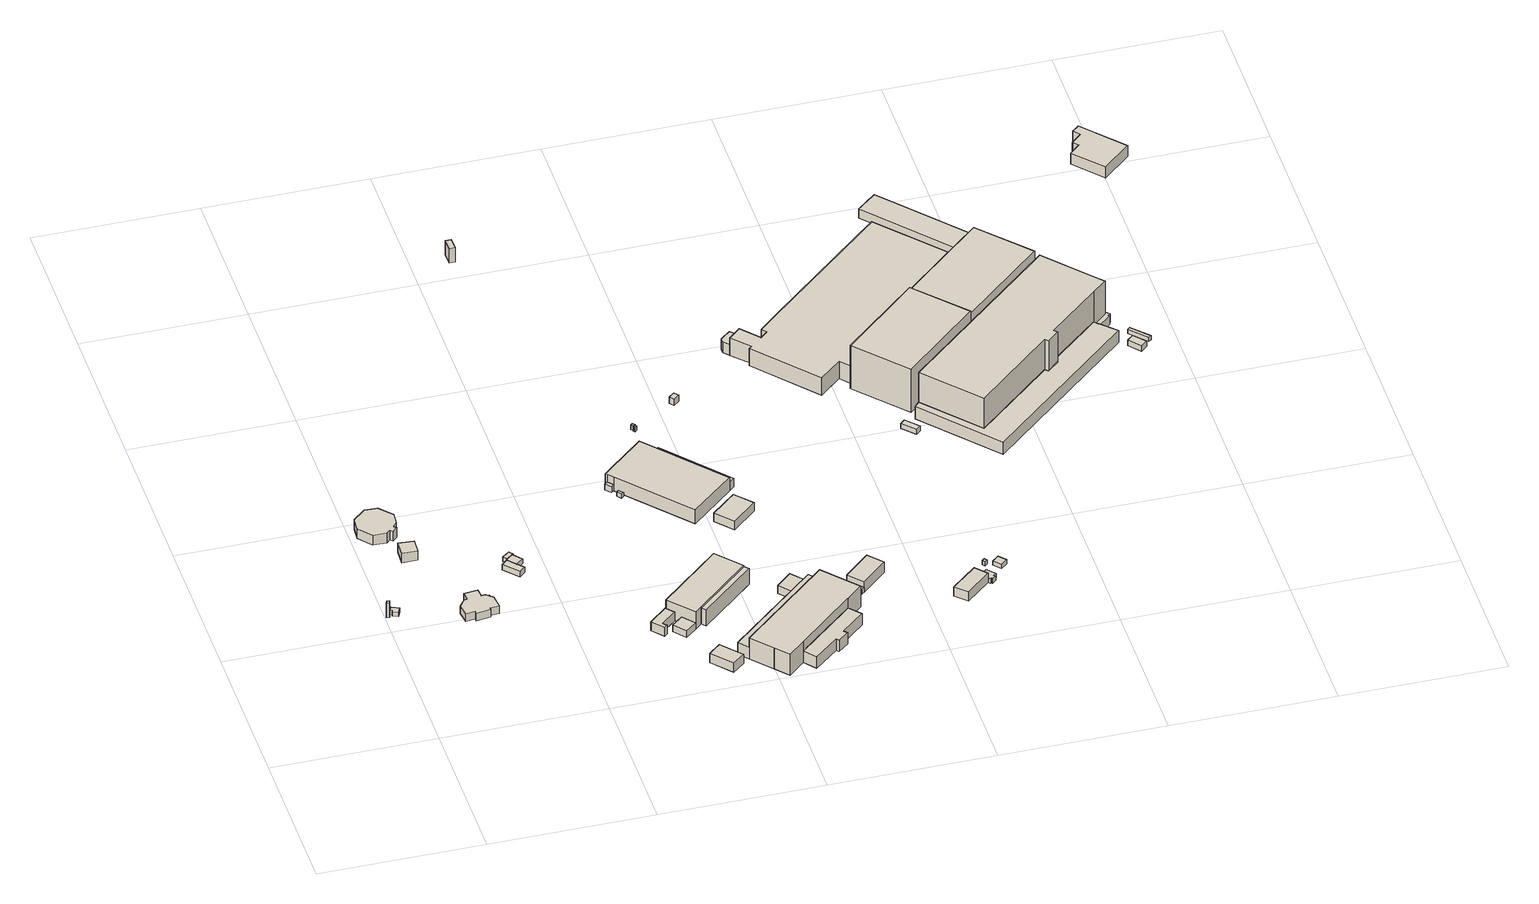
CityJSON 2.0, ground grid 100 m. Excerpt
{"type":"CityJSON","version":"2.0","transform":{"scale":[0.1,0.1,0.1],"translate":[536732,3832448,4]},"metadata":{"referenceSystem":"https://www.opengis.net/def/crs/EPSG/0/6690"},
"CityObjects":{
"building1":{"type":"Building","attributes":{"class":"3001","measuredHeight":10.2,"BuildingDetailAttribute.specifiedBuildingCoverageRate":0.6,"BuildingDetailAttribute.surveyYear":2017,"BuildingHighTideRiskAttribute.description":"1","BuildingHighTideRiskAttribute.rank":"2","BuildingHighTideRiskAttribute.depth":0.841,"BuildingIDAttribute.prefecture":"27","BuildingIDAttribute.city":"27125"},"geometry":[{"type":"Solid","lod":"1","boundaries":[[[[0,1,2,3]],[[2,4,5,3]],[[1,6,4,2]],[[0,7,6,1]],[[3,5,7,0]],[[4,6,7,5]]]]}]},
"building2":{"type":"Building","attributes":{"計測周辺長":18.77,"1/2500図郭":73,"区名":"住之江区","町丁目名称":"南港北３丁目","街区番号":5,"class":"3001","usage":"454","storeysAboveGround":1,"BuildingDetailAttribute.buildingRoofEdgeArea":20.06,"BuildingDetailAttribute.buildingStructureType":"603","BuildingDetailAttribute.buildingStructureOrgType":"3","BuildingDetailAttribute.detailedUsage":"1930","BuildingDetailAttribute.specifiedBuildingCoverageRate":0.6,"BuildingDetailAttribute.surveyYear":2017,"BuildingHighTideRiskAttribute.description":"1","BuildingHighTideRiskAttribute.rank":"2","BuildingHighTideRiskAttribute.depth":0.841,"BuildingIDAttribute.prefecture":"27","BuildingIDAttribute.city":"27125"},"geometry":[{"type":"Solid","lod":"1","boundaries":[[[[8,9,10,11,12,13]],[[12,14,15,13]],[[11,16,14,12]],[[10,17,16,11]],[[9,18,17,10]],[[8,19,18,9]],[[13,15,19,8]],[[14,16,17,18,19,15]]]]}]},
"building3":{"type":"Building","attributes":{"計測周辺長":79.21,"1/2500図郭":73,"区名":"住之江区","町丁目名称":"南港北３丁目","街区番号":5,"class":"3001","usage":"422","measuredHeight":7,"storeysAboveGround":2,"BuildingDetailAttribute.buildingRoofEdgeArea":432.06,"BuildingDetailAttribute.buildingStructureType":"610","BuildingDetailAttribute.buildingStructureOrgType":"2","BuildingDetailAttribute.detailedUsage":"1406","BuildingDetailAttribute.specifiedBuildingCoverageRate":0.6,"BuildingDetailAttribute.surveyYear":2017,"BuildingHighTideRiskAttribute.description":"1","BuildingHighTideRiskAttribute.rank":"2","BuildingHighTideRiskAttribute.depth":2.38,"BuildingIDAttribute.prefecture":"27","BuildingIDAttribute.city":"27125"},"geometry":[{"type":"Solid","lod":"1","boundaries":[[[[20,21,22,23,24,25,26,27,28,29,30,31]],[[30,32,33,31]],[[29,34,32,30]],[[28,35,34,29]],[[27,36,35,28]],[[26,37,36,27]],[[25,38,37,26]],[[24,39,38,25]],[[23,40,39,24]],[[22,41,40,23]],[[21,42,41,22]],[[20,43,42,21]],[[31,33,43,20]],[[32,34,35,36,37,38,39,40,41,42,43,33]]]]}]},
"building4":{"type":"Building","attributes":{"計測周辺長":38.09,"1/2500図郭":73,"区名":"住之江区","町丁目名称":"南港北３丁目","街区番号":5,"class":"3001","usage":"422","measuredHeight":6.6,"storeysAboveGround":1,"BuildingDetailAttribute.buildingRoofEdgeArea":90.62,"BuildingDetailAttribute.buildingStructureType":"610","BuildingDetailAttribute.buildingStructureOrgType":"2","BuildingDetailAttribute.detailedUsage":"1406","BuildingDetailAttribute.specifiedBuildingCoverageRate":0.6,"BuildingDetailAttribute.surveyYear":2017,"BuildingHighTideRiskAttribute.description":"1","BuildingHighTideRiskAttribute.rank":"1","BuildingHighTideRiskAttribute.depth":0.494,"BuildingIDAttribute.prefecture":"27","BuildingIDAttribute.city":"27125"},"geometry":[{"type":"Solid","lod":"1","boundaries":[[[[44,45,46,47]],[[46,48,49,47]],[[45,50,48,46]],[[44,51,50,45]],[[47,49,51,44]],[[48,50,51,49]]]]}]},
"building5":{"type":"Building","attributes":{"計測周辺長":75.21,"1/2500図郭":73,"区名":"住之江区","町丁目名称":"南港北３丁目","街区番号":3,"class":"3001","usage":"402","measuredHeight":5.4,"storeysAboveGround":2,"BuildingDetailAttribute.buildingRoofEdgeArea":299.87,"BuildingDetailAttribute.buildingStructureType":"610","BuildingDetailAttribute.buildingStructureOrgType":"2","BuildingDetailAttribute.detailedUsage":"1260","BuildingDetailAttribute.specifiedBuildingCoverageRate":0.6,"BuildingDetailAttribute.surveyYear":2017,"BuildingHighTideRiskAttribute.description":"1","BuildingHighTideRiskAttribute.rank":"2","BuildingHighTideRiskAttribute.depth":1,"BuildingIDAttribute.prefecture":"27","BuildingIDAttribute.city":"27125"},"geometry":[{"type":"Solid","lod":"1","boundaries":[[[[52,53,54,55,56,57,58,59,60,61,62,63,64,65]],[[64,66,67,65]],[[63,68,66,64]],[[62,69,68,63]],[[61,70,69,62]],[[60,71,70,61]],[[59,72,71,60]],[[58,73,72,59]],[[57,74,73,58]],[[56,75,74,57]],[[55,76,75,56]],[[54,77,76,55]],[[53,78,77,54]],[[52,79,78,53]],[[65,67,79,52]],[[66,68,69,70,71,72,73,74,75,76,77,78,79,67]]]]}]},
"building6":{"type":"Building","attributes":{"class":"3001","BuildingDetailAttribute.specifiedBuildingCoverageRate":0.6,"BuildingDetailAttribute.surveyYear":2017,"BuildingHighTideRiskAttribute.description":"1","BuildingHighTideRiskAttribute.rank":"2","BuildingHighTideRiskAttribute.depth":1.17,"BuildingIDAttribute.prefecture":"27","BuildingIDAttribute.city":"27125"},"geometry":[{"type":"Solid","lod":"1","boundaries":[[[[80,81,82,83]],[[82,84,85,83]],[[81,86,84,82]],[[80,87,86,81]],[[83,85,87,80]],[[84,86,87,85]]]]}]},
"building7":{"type":"Building","attributes":{"計測周辺長":34.25,"1/2500図郭":73,"区名":"住之江区","町丁目名称":"南港北３丁目","街区番号":2,"class":"3001","usage":"431","measuredHeight":3.8,"storeysAboveGround":1,"BuildingDetailAttribute.buildingRoofEdgeArea":60.26,"BuildingDetailAttribute.buildingStructureType":"610","BuildingDetailAttribute.buildingStructureOrgType":"2","BuildingDetailAttribute.detailedUsage":"1720","BuildingDetailAttribute.specifiedBuildingCoverageRate":0.6,"BuildingDetailAttribute.surveyYear":2017,"BuildingHighTideRiskAttribute.description":"1","BuildingHighTideRiskAttribute.rank":"2","BuildingHighTideRiskAttribute.depth":0.576,"BuildingIDAttribute.prefecture":"27","BuildingIDAttribute.city":"27125"},"geometry":[{"type":"Solid","lod":"1","boundaries":[[[[88,89,90,91,92,93,94]],[[93,95,96,94]],[[92,97,95,93]],[[91,98,97,92]],[[90,99,98,91]],[[89,100,99,90]],[[88,101,100,89]],[[94,96,101,88]],[[95,97,98,99,100,101,96]]]]}]},
"building8":{"type":"Building","attributes":{"計測周辺長":32.67,"1/2500図郭":73,"区名":"住之江区","町丁目名称":"南港北３丁目","街区番号":2,"class":"3001","usage":"431","storeysAboveGround":1,"BuildingDetailAttribute.buildingRoofEdgeArea":61.83,"BuildingDetailAttribute.buildingStructureType":"610","BuildingDetailAttribute.buildingStructureOrgType":"2","BuildingDetailAttribute.detailedUsage":"1720","BuildingDetailAttribute.specifiedBuildingCoverageRate":0.6,"BuildingDetailAttribute.surveyYear":2017,"BuildingHighTideRiskAttribute.description":"1","BuildingHighTideRiskAttribute.rank":"2","BuildingHighTideRiskAttribute.depth":0.647,"BuildingIDAttribute.prefecture":"27","BuildingIDAttribute.city":"27125"},"geometry":[{"type":"Solid","lod":"1","boundaries":[[[[102,103,104,105,106]],[[105,107,108,106]],[[104,109,107,105]],[[103,110,109,104]],[[102,111,110,103]],[[106,108,111,102]],[[107,109,110,111,108]]]]}]},
"building9":{"type":"Building","attributes":{"計測周辺長":32.67,"1/2500図郭":73,"区名":"住之江区","町丁目名称":"南港北３丁目","街区番号":2,"class":"3003","usage":"431","measuredHeight":3.3,"storeysAboveGround":1,"BuildingDetailAttribute.buildingRoofEdgeArea":61.83,"BuildingDetailAttribute.buildingStructureType":"610","BuildingDetailAttribute.buildingStructureOrgType":"2","BuildingDetailAttribute.detailedUsage":"1720","BuildingDetailAttribute.specifiedBuildingCoverageRate":0.6,"BuildingDetailAttribute.surveyYear":2017,"BuildingHighTideRiskAttribute.description":"1","BuildingHighTideRiskAttribute.rank":"2","BuildingHighTideRiskAttribute.depth":0.647,"BuildingIDAttribute.prefecture":"27","BuildingIDAttribute.city":"27125"},"geometry":[{"type":"Solid","lod":"1","boundaries":[[[[112,113,114,115,116,117]],[[116,118,119,117]],[[115,120,118,116]],[[114,121,120,115]],[[113,122,121,114]],[[112,123,122,113]],[[117,119,123,112]],[[118,120,121,122,123,119]]]]}]},
"building10":{"type":"Building","attributes":{"計測周辺長":48.15,"1/2500図郭":73,"区名":"住之江区","町丁目名称":"南港北３丁目","街区番号":2,"class":"3001","usage":"431","measuredHeight":6.4,"storeysAboveGround":2,"BuildingDetailAttribute.buildingRoofEdgeArea":101.27,"BuildingDetailAttribute.buildingStructureType":"610","BuildingDetailAttribute.buildingStructureOrgType":"2","BuildingDetailAttribute.detailedUsage":"1720","BuildingDetailAttribute.specifiedBuildingCoverageRate":0.6,"BuildingDetailAttribute.surveyYear":2017,"BuildingHighTideRiskAttribute.description":"1","BuildingHighTideRiskAttribute.rank":"2","BuildingHighTideRiskAttribute.depth":0.532,"BuildingIDAttribute.prefecture":"27","BuildingIDAttribute.city":"27125"},"geometry":[{"type":"Solid","lod":"1","boundaries":[[[[124,125,126,127,128,129]],[[128,130,131,129]],[[127,132,130,128]],[[126,133,132,127]],[[125,134,133,126]],[[124,135,134,125]],[[129,131,135,124]],[[130,132,133,134,135,131]]]]}]},
"building11":{"type":"Building","attributes":{"計測周辺長":37.69,"1/2500図郭":73,"区名":"住之江区","町丁目名称":"南港北３丁目","街区番号":2,"class":"3003","usage":"431","measuredHeight":4.8,"storeysAboveGround":1,"BuildingDetailAttribute.buildingRoofEdgeArea":88.67,"BuildingDetailAttribute.buildingStructureType":"610","BuildingDetailAttribute.buildingStructureOrgType":"2","BuildingDetailAttribute.detailedUsage":"1720","BuildingDetailAttribute.specifiedBuildingCoverageRate":0.6,"BuildingDetailAttribute.surveyYear":2017,"BuildingHighTideRiskAttribute.description":"1","BuildingHighTideRiskAttribute.rank":"1","BuildingHighTideRiskAttribute.depth":0.448,"BuildingIDAttribute.prefecture":"27","BuildingIDAttribute.city":"27125"},"geometry":[{"type":"Solid","lod":"1","boundaries":[[[[136,137,138,139]],[[138,140,141,139]],[[137,142,140,138]],[[136,143,142,137]],[[139,141,143,136]],[[140,142,143,141]]]]}]},
"building12":{"type":"Building","attributes":{"計測周辺長":52.47,"1/2500図郭":73,"区名":"住之江区","町丁目名称":"南港北３丁目","街区番号":2,"class":"3001","usage":"431","measuredHeight":6.6,"storeysAboveGround":2,"BuildingDetailAttribute.buildingRoofEdgeArea":161.34,"BuildingDetailAttribute.buildingStructureType":"610","BuildingDetailAttribute.buildingStructureOrgType":"2","BuildingDetailAttribute.detailedUsage":"1720","BuildingDetailAttribute.specifiedBuildingCoverageRate":0.6,"BuildingDetailAttribute.surveyYear":2017,"BuildingHighTideRiskAttribute.description":"1","BuildingHighTideRiskAttribute.rank":"2","BuildingHighTideRiskAttribute.depth":0.909,"BuildingIDAttribute.prefecture":"27","BuildingIDAttribute.city":"27125"},"geometry":[{"type":"Solid","lod":"1","boundaries":[[[[144,145,146,147]],[[146,148,149,147]],[[145,150,148,146]],[[144,151,150,145]],[[147,149,151,144]],[[148,150,151,149]]]]}]},
"building13":{"type":"Building","attributes":{"計測周辺長":147.83,"1/2500図郭":73,"区名":"住之江区","町丁目名称":"南港北３丁目","街区番号":2,"class":"3002","usage":"431","measuredHeight":12.2,"storeysAboveGround":3,"BuildingDetailAttribute.buildingRoofEdgeArea":1172.17,"BuildingDetailAttribute.buildingStructureType":"610","BuildingDetailAttribute.buildingStructureOrgType":"2","BuildingDetailAttribute.detailedUsage":"1720","BuildingDetailAttribute.specifiedBuildingCoverageRate":0.6,"BuildingDetailAttribute.surveyYear":2017,"BuildingHighTideRiskAttribute.description":"1","BuildingHighTideRiskAttribute.rank":"2","BuildingHighTideRiskAttribute.depth":0.774,"BuildingIDAttribute.prefecture":"27","BuildingIDAttribute.city":"27125"},"geometry":[{"type":"Solid","lod":"1","boundaries":[[[[152,153,154,155,156]],[[155,157,158,156]],[[154,159,157,155]],[[153,160,159,154]],[[152,161,160,153]],[[156,158,161,152]],[[157,159,160,161,158]]]]}]},
"building14":{"type":"Building","attributes":{"計測周辺長":147.83,"1/2500図郭":73,"区名":"住之江区","町丁目名称":"南港北３丁目","街区番号":2,"class":"3003","usage":"431","measuredHeight":11.5,"storeysAboveGround":3,"BuildingDetailAttribute.buildingRoofEdgeArea":1172.17,"BuildingDetailAttribute.buildingStructureType":"610","BuildingDetailAttribute.buildingStructureOrgType":"2","BuildingDetailAttribute.detailedUsage":"1720","BuildingDetailAttribute.specifiedBuildingCoverageRate":0.6,"BuildingDetailAttribute.surveyYear":2017,"BuildingHighTideRiskAttribute.description":"1","BuildingHighTideRiskAttribute.rank":"2","BuildingHighTideRiskAttribute.depth":0.73,"BuildingIDAttribute.prefecture":"27","BuildingIDAttribute.city":"27125"},"geometry":[{"type":"Solid","lod":"1","boundaries":[[[[155,162,163,156]],[[163,164,165,156]],[[162,166,164,163]],[[155,167,166,162]],[[156,165,167,155]],[[164,166,167,165]]]]}]},
"building15":{"type":"Building","attributes":{"class":"3003","measuredHeight":4.4,"BuildingDetailAttribute.specifiedBuildingCoverageRate":0.6,"BuildingDetailAttribute.surveyYear":2017,"BuildingHighTideRiskAttribute.description":"1","BuildingHighTideRiskAttribute.rank":"2","BuildingHighTideRiskAttribute.depth":0.998,"BuildingIDAttribute.prefecture":"27","BuildingIDAttribute.city":"27125"},"geometry":[{"type":"Solid","lod":"1","boundaries":[[[[168,169,170,171]],[[170,172,173,171]],[[169,174,172,170]],[[168,175,174,169]],[[171,173,175,168]],[[172,174,175,173]]]]}]},
"building16":{"type":"Building","attributes":{"class":"3001","BuildingDetailAttribute.specifiedBuildingCoverageRate":0.6,"BuildingDetailAttribute.surveyYear":2017,"BuildingHighTideRiskAttribute.description":"1","BuildingHighTideRiskAttribute.rank":"2","BuildingHighTideRiskAttribute.depth":0.828,"BuildingIDAttribute.prefecture":"27","BuildingIDAttribute.city":"27125"},"geometry":[{"type":"Solid","lod":"1","boundaries":[[[[176,177,178,179]],[[178,180,181,179]],[[177,182,180,178]],[[176,183,182,177]],[[179,181,183,176]],[[180,182,183,181]]]]}]},
"building17":{"type":"Building","attributes":{"計測周辺長":242.5,"1/2500図郭":73,"区名":"住之江区","町丁目名称":"南港北３丁目","街区番号":2,"class":"3003","usage":"431","measuredHeight":8.3,"storeysAboveGround":2,"BuildingDetailAttribute.buildingRoofEdgeArea":3089.3,"BuildingDetailAttribute.buildingStructureType":"610","BuildingDetailAttribute.buildingStructureOrgType":"2","BuildingDetailAttribute.detailedUsage":"1720","BuildingDetailAttribute.specifiedBuildingCoverageRate":0.6,"BuildingDetailAttribute.surveyYear":2017,"BuildingHighTideRiskAttribute.description":"1","BuildingHighTideRiskAttribute.rank":"2","BuildingHighTideRiskAttribute.depth":0.994,"BuildingIDAttribute.prefecture":"27","BuildingIDAttribute.city":"27125"},"geometry":[{"type":"Solid","lod":"1","boundaries":[[[[184,185,186,187,188]],[[187,189,190,188]],[[186,191,189,187]],[[185,192,191,186]],[[184,193,192,185]],[[188,190,193,184]],[[189,191,192,193,190]]]]}]},
"building18":{"type":"Building","attributes":{"計測周辺長":242.5,"1/2500図郭":73,"区名":"住之江区","町丁目名称":"南港北３丁目","街区番号":2,"class":"3002","usage":"431","measuredHeight":15,"storeysAboveGround":2,"BuildingDetailAttribute.buildingRoofEdgeArea":3089.3,"BuildingDetailAttribute.buildingStructureType":"610","BuildingDetailAttribute.buildingStructureOrgType":"2","BuildingDetailAttribute.detailedUsage":"1720","BuildingDetailAttribute.specifiedBuildingCoverageRate":0.6,"BuildingDetailAttribute.surveyYear":2017,"BuildingHighTideRiskAttribute.description":"1","BuildingHighTideRiskAttribute.rank":"2","BuildingHighTideRiskAttribute.depth":0.878,"BuildingIDAttribute.prefecture":"27","BuildingIDAttribute.city":"27125"},"geometry":[{"type":"Solid","lod":"1","boundaries":[[[[194,195,196,197,198,199,200,201,184,188,202]],[[188,203,204,202]],[[184,205,203,188]],[[201,206,205,184]],[[200,207,206,201]],[[199,208,207,200]],[[198,209,208,199]],[[197,210,209,198]],[[196,211,210,197]],[[195,212,211,196]],[[194,213,212,195]],[[202,204,213,194]],[[203,205,206,207,208,209,210,211,212,213,204]]]]}]},
"building19":{"type":"Building","attributes":{"区名":"住之江区","町丁目名称":"南港北３丁目","街区番号":2,"class":"3001","usage":"431","measuredHeight":9.8,"storeysAboveGround":2,"BuildingDetailAttribute.buildingRoofEdgeArea":2350.69,"BuildingDetailAttribute.buildingStructureType":"610","BuildingDetailAttribute.buildingStructureOrgType":"2","BuildingDetailAttribute.detailedUsage":"1720","BuildingDetailAttribute.specifiedBuildingCoverageRate":0.6,"BuildingDetailAttribute.surveyYear":2017,"BuildingHighTideRiskAttribute.description":"1","BuildingHighTideRiskAttribute.rank":"2","BuildingHighTideRiskAttribute.depth":1.06,"BuildingIDAttribute.prefecture":"27","BuildingIDAttribute.city":"27125"},"geometry":[{"type":"Solid","lod":"1","boundaries":[[[[214,215,216,217,218,219,220]],[[219,221,222,220]],[[218,223,221,219]],[[217,224,223,218]],[[216,225,224,217]],[[215,226,225,216]],[[214,227,226,215]],[[220,222,227,214]],[[221,223,224,225,226,227,222]]]]}]},
"building20":{"type":"Building","attributes":{"計測周辺長":242.5,"1/2500図郭":73,"区名":"住之江区","町丁目名称":"南港北３丁目","街区番号":2,"class":"3003","usage":"431","measuredHeight":7.9,"storeysAboveGround":2,"BuildingDetailAttribute.buildingRoofEdgeArea":3089.3,"BuildingDetailAttribute.buildingStructureType":"610","BuildingDetailAttribute.buildingStructureOrgType":"2","BuildingDetailAttribute.detailedUsage":"1720","BuildingDetailAttribute.specifiedBuildingCoverageRate":0.6,"BuildingDetailAttribute.surveyYear":2017,"BuildingHighTideRiskAttribute.description":"1","BuildingHighTideRiskAttribute.rank":"2","BuildingHighTideRiskAttribute.depth":0.541,"BuildingIDAttribute.prefecture":"27","BuildingIDAttribute.city":"27125"},"geometry":[{"type":"Solid","lod":"1","boundaries":[[[[228,229,230,231]],[[230,232,233,231]],[[229,234,232,230]],[[228,235,234,229]],[[231,233,235,228]],[[232,234,235,233]]]]}]},
"building21":{"type":"Building","attributes":{"計測周辺長":242.5,"1/2500図郭":73,"区名":"住之江区","町丁目名称":"南港北３丁目","街区番号":2,"class":"3003","usage":"431","measuredHeight":8.2,"storeysAboveGround":2,"BuildingDetailAttribute.buildingRoofEdgeArea":3089.3,"BuildingDetailAttribute.buildingStructureType":"610","BuildingDetailAttribute.buildingStructureOrgType":"2","BuildingDetailAttribute.detailedUsage":"1720","BuildingDetailAttribute.specifiedBuildingCoverageRate":0.6,"BuildingDetailAttribute.surveyYear":2017,"BuildingHighTideRiskAttribute.description":"1","BuildingHighTideRiskAttribute.rank":"2","BuildingHighTideRiskAttribute.depth":0.503,"BuildingIDAttribute.prefecture":"27","BuildingIDAttribute.city":"27125"},"geometry":[{"type":"Solid","lod":"1","boundaries":[[[[236,237,238,239,240,241,242,243]],[[242,244,233,243]],[[241,245,244,242]],[[240,246,245,241]],[[239,247,246,240]],[[238,248,247,239]],[[237,249,248,238]],[[236,232,249,237]],[[243,233,232,236]],[[244,245,246,247,248,249,232,233]]]]}]},
"building22":{"type":"Building","attributes":{"区名":"住之江区","町丁目名称":"南港北３丁目","街区番号":2,"class":"3003","usage":"431","measuredHeight":6.3,"storeysAboveGround":2,"BuildingDetailAttribute.buildingRoofEdgeArea":2350.69,"BuildingDetailAttribute.buildingStructureType":"610","BuildingDetailAttribute.buildingStructureOrgType":"2","BuildingDetailAttribute.detailedUsage":"1720","BuildingDetailAttribute.specifiedBuildingCoverageRate":0.6,"BuildingDetailAttribute.surveyYear":2017,"BuildingHighTideRiskAttribute.description":"1","BuildingHighTideRiskAttribute.rank":"2","BuildingHighTideRiskAttribute.depth":1.09,"BuildingIDAttribute.prefecture":"27","BuildingIDAttribute.city":"27125"},"geometry":[{"type":"Solid","lod":"1","boundaries":[[[[214,220,250,251,252,253,254,215]],[[254,255,256,215]],[[253,257,255,254]],[[252,258,257,253]],[[251,259,258,252]],[[250,260,259,251]],[[220,261,260,250]],[[214,262,261,220]],[[215,256,262,214]],[[255,257,258,259,260,261,262,256]]]]}]},
"building23":{"type":"Building","attributes":{"計測周辺長":22.23,"1/2500図郭":73,"区名":"住之江区","町丁目名称":"南港北３丁目","街区番号":5,"class":"3001","usage":"454","measuredHeight":10.4,"storeysAboveGround":1,"BuildingDetailAttribute.buildingRoofEdgeArea":26.44,"BuildingDetailAttribute.buildingStructureType":"610","BuildingDetailAttribute.buildingStructureOrgType":"2","BuildingDetailAttribute.detailedUsage":"1930","BuildingDetailAttribute.specifiedBuildingCoverageRate":0.6,"BuildingDetailAttribute.surveyYear":2017,"BuildingHighTideRiskAttribute.description":"1","BuildingHighTideRiskAttribute.rank":"2","BuildingHighTideRiskAttribute.depth":0.552,"BuildingIDAttribute.prefecture":"27","BuildingIDAttribute.city":"27125"},"geometry":[{"type":"Solid","lod":"1","boundaries":[[[[263,264,265,266]],[[265,267,268,266]],[[264,269,267,265]],[[263,270,269,264]],[[266,268,270,263]],[[267,269,270,268]]]]}]},
"building24":{"type":"Building","attributes":{"計測周辺長":46.78,"1/2500図郭":73,"区名":"住之江区","町丁目名称":"南港北３丁目","街区番号":2,"class":"3003","usage":"431","measuredHeight":5.7,"storeysAboveGround":2,"BuildingDetailAttribute.buildingRoofEdgeArea":135.44,"BuildingDetailAttribute.buildingStructureType":"610","BuildingDetailAttribute.buildingStructureOrgType":"2","BuildingDetailAttribute.detailedUsage":"1720","BuildingDetailAttribute.specifiedBuildingCoverageRate":0.6,"BuildingDetailAttribute.surveyYear":2017,"BuildingHighTideRiskAttribute.description":"1","BuildingHighTideRiskAttribute.rank":"2","BuildingHighTideRiskAttribute.depth":1,"BuildingIDAttribute.prefecture":"27","BuildingIDAttribute.city":"27125"},"geometry":[{"type":"Solid","lod":"1","boundaries":[[[[271,272,273,274]],[[273,275,276,274]],[[272,277,275,273]],[[271,278,277,272]],[[274,276,278,271]],[[275,277,278,276]]]]}]},
"building25":{"type":"Building","attributes":{"class":"3001","BuildingDetailAttribute.specifiedBuildingCoverageRate":0.6,"BuildingDetailAttribute.surveyYear":2017,"BuildingHighTideRiskAttribute.description":"1","BuildingHighTideRiskAttribute.rank":"2","BuildingHighTideRiskAttribute.depth":1.35,"BuildingIDAttribute.prefecture":"27","BuildingIDAttribute.city":"27125"},"geometry":[{"type":"Solid","lod":"1","boundaries":[[[[279,280,281,282]],[[281,283,284,282]],[[280,285,283,281]],[[279,286,285,280]],[[282,284,286,279]],[[283,285,286,284]]]]}]},
"building26":{"type":"Building","attributes":{"class":"3001","BuildingDetailAttribute.specifiedBuildingCoverageRate":0.6,"BuildingDetailAttribute.surveyYear":2017,"BuildingHighTideRiskAttribute.description":"1","BuildingHighTideRiskAttribute.rank":"2","BuildingHighTideRiskAttribute.depth":1.35,"BuildingIDAttribute.prefecture":"27","BuildingIDAttribute.city":"27125"},"geometry":[{"type":"Solid","lod":"1","boundaries":[[[[287,288,289,290]],[[289,291,292,290]],[[288,293,291,289]],[[287,294,293,288]],[[290,292,294,287]],[[291,293,294,292]]]]}]},
"building27":{"type":"Building","attributes":{"class":"3001","measuredHeight":6,"BuildingDetailAttribute.specifiedBuildingCoverageRate":0.6,"BuildingDetailAttribute.surveyYear":2017,"BuildingHighTideRiskAttribute.description":"1","BuildingHighTideRiskAttribute.rank":"2","BuildingHighTideRiskAttribute.depth":0.535,"BuildingIDAttribute.prefecture":"27","BuildingIDAttribute.city":"27125"},"geometry":[{"type":"Solid","lod":"1","boundaries":[[[[295,296,297,298]],[[297,299,300,298]],[[296,301,299,297]],[[295,302,301,296]],[[298,300,302,295]],[[299,301,302,300]]]]}]},
"building28":{"type":"Building","attributes":{"class":"3003","measuredHeight":5.6,"BuildingDetailAttribute.specifiedBuildingCoverageRate":0.6,"BuildingDetailAttribute.surveyYear":2017,"BuildingHighTideRiskAttribute.description":"1","BuildingHighTideRiskAttribute.rank":"2","BuildingHighTideRiskAttribute.depth":1.02,"BuildingIDAttribute.prefecture":"27","BuildingIDAttribute.city":"27125"},"geometry":[{"type":"Solid","lod":"1","boundaries":[[[[303,304,305,306,307]],[[306,308,309,307]],[[305,310,308,306]],[[304,311,310,305]],[[303,312,311,304]],[[307,309,312,303]],[[308,310,311,312,309]]]]}]},
"building29":{"type":"Building","attributes":{"class":"3001","measuredHeight":3.5,"BuildingDetailAttribute.specifiedBuildingCoverageRate":0.6,"BuildingDetailAttribute.surveyYear":2017,"BuildingHighTideRiskAttribute.description":"1","BuildingHighTideRiskAttribute.rank":"2","BuildingHighTideRiskAttribute.depth":1.1,"BuildingIDAttribute.prefecture":"27","BuildingIDAttribute.city":"27125"},"geometry":[{"type":"Solid","lod":"1","boundaries":[[[[313,314,315,316]],[[315,317,318,316]],[[314,319,317,315]],[[313,320,319,314]],[[316,318,320,313]],[[317,319,320,318]]]]}]},
"building30":{"type":"Building","attributes":{"class":"3003","measuredHeight":4.6,"BuildingDetailAttribute.specifiedBuildingCoverageRate":0.6,"BuildingDetailAttribute.surveyYear":2017,"BuildingHighTideRiskAttribute.description":"1","BuildingHighTideRiskAttribute.rank":"2","BuildingHighTideRiskAttribute.depth":1.34,"BuildingIDAttribute.prefecture":"27","BuildingIDAttribute.city":"27125"},"geometry":[{"type":"Solid","lod":"1","boundaries":[[[[321,322,323,324]],[[323,325,326,324]],[[322,327,325,323]],[[321,328,327,322]],[[324,326,328,321]],[[325,327,328,326]]]]}]},
"building31":{"type":"Building","attributes":{"計測周辺長":66.23,"1/2500図郭":73,"区名":"住之江区","町丁目名称":"南港北３丁目","街区番号":2,"class":"3003","usage":"431","measuredHeight":7.5,"storeysAboveGround":2,"BuildingDetailAttribute.buildingRoofEdgeArea":250.44,"BuildingDetailAttribute.buildingStructureType":"610","BuildingDetailAttribute.buildingStructureOrgType":"2","BuildingDetailAttribute.detailedUsage":"1720","BuildingDetailAttribute.specifiedBuildingCoverageRate":0.6,"BuildingDetailAttribute.surveyYear":2017,"BuildingHighTideRiskAttribute.description":"1","BuildingHighTideRiskAttribute.rank":"2","BuildingHighTideRiskAttribute.depth":1.18,"BuildingIDAttribute.prefecture":"27","BuildingIDAttribute.city":"27125"},"geometry":[{"type":"Solid","lod":"1","boundaries":[[[[329,330,331,332]],[[331,333,334,332]],[[330,335,333,331]],[[329,336,335,330]],[[332,334,336,329]],[[333,335,336,334]]]]}]},
"building32":{"type":"Building","attributes":{"計測周辺長":60.35,"1/2500図郭":73,"区名":"住之江区","町丁目名称":"南港北３丁目","街区番号":1,"class":"3001","usage":"431","measuredHeight":6.6,"storeysAboveGround":2,"BuildingDetailAttribute.buildingRoofEdgeArea":196.22,"BuildingDetailAttribute.buildingStructureType":"610","BuildingDetailAttribute.buildingStructureOrgType":"2","BuildingDetailAttribute.detailedUsage":"1720","BuildingDetailAttribute.specifiedBuildingCoverageRate":0.6,"BuildingDetailAttribute.surveyYear":2017,"BuildingHighTideRiskAttribute.description":"1","BuildingHighTideRiskAttribute.rank":"2","BuildingHighTideRiskAttribute.depth":0.683,"BuildingIDAttribute.prefecture":"27","BuildingIDAttribute.city":"27125"},"geometry":[{"type":"Solid","lod":"1","boundaries":[[[[337,338,339,340,341]],[[340,342,343,341]],[[339,344,342,340]],[[338,345,344,339]],[[337,346,345,338]],[[341,343,346,337]],[[342,344,345,346,343]]]]}]},
"building33":{"type":"Building","attributes":{"計測周辺長":32.47,"1/2500図郭":73,"区名":"住之江区","町丁目名称":"南港北２丁目","街区番号":4,"class":"3001","usage":"431","measuredHeight":7.6,"storeysAboveGround":2,"BuildingDetailAttribute.buildingRoofEdgeArea":66.07,"BuildingDetailAttribute.buildingStructureType":"610","BuildingDetailAttribute.buildingStructureOrgType":"2","BuildingDetailAttribute.detailedUsage":"1720","BuildingDetailAttribute.specifiedBuildingCoverageRate":0.6,"BuildingDetailAttribute.surveyYear":2017,"BuildingHighTideRiskAttribute.description":"1","BuildingHighTideRiskAttribute.rank":"2","BuildingHighTideRiskAttribute.depth":0.999,"BuildingIDAttribute.prefecture":"27","BuildingIDAttribute.city":"27125"},"geometry":[{"type":"Solid","lod":"1","boundaries":[[[[347,348,349,350,351]],[[350,352,353,351]],[[349,354,352,350]],[[348,355,354,349]],[[347,356,355,348]],[[351,353,356,347]],[[352,354,355,356,353]]]]}]},
"building34":{"type":"Building","attributes":{"class":"3001","measuredHeight":3.4,"BuildingDetailAttribute.specifiedBuildingCoverageRate":0.6,"BuildingDetailAttribute.surveyYear":2017,"BuildingHighTideRiskAttribute.description":"1","BuildingHighTideRiskAttribute.rank":"2","BuildingHighTideRiskAttribute.depth":0.893,"BuildingIDAttribute.prefecture":"27","BuildingIDAttribute.city":"27125"},"geometry":[{"type":"Solid","lod":"1","boundaries":[[[[357,358,359,360,361,362,363,364,365,366,367,368,369]],[[368,370,371,369]],[[367,372,370,368]],[[366,373,372,367]],[[365,374,373,366]],[[364,375,374,365]],[[363,376,375,364]],[[362,377,376,363]],[[361,378,377,362]],[[360,379,378,361]],[[359,380,379,360]],[[358,381,380,359]],[[357,382,381,358]],[[369,371,382,357]],[[370,372,373,374,375,376,377,378,379,380,381,382,371]]]]}]},
"building35":{"type":"Building","attributes":{"class":"3001","BuildingDetailAttribute.specifiedBuildingCoverageRate":0.6,"BuildingDetailAttribute.surveyYear":2017,"BuildingHighTideRiskAttribute.description":"1","BuildingHighTideRiskAttribute.rank":"2","BuildingHighTideRiskAttribute.depth":1.09,"BuildingIDAttribute.prefecture":"27","BuildingIDAttribute.city":"27125"},"geometry":[{"type":"Solid","lod":"1","boundaries":[[[[383,384,385,386]],[[385,387,388,386]],[[384,389,387,385]],[[383,390,389,384]],[[386,388,390,383]],[[387,389,390,388]]]]}]},
"building36":{"type":"Building","attributes":{"class":"3001","BuildingDetailAttribute.specifiedBuildingCoverageRate":0.6,"BuildingDetailAttribute.surveyYear":2017,"BuildingHighTideRiskAttribute.description":"1","BuildingHighTideRiskAttribute.rank":"2","BuildingHighTideRiskAttribute.depth":0.964,"BuildingIDAttribute.prefecture":"27","BuildingIDAttribute.city":"27125"},"geometry":[{"type":"Solid","lod":"1","boundaries":[[[[391,392,393,394]],[[393,395,396,394]],[[392,397,395,393]],[[391,398,397,392]],[[394,396,398,391]],[[395,397,398,396]]]]}]},
"building37":{"type":"Building","attributes":{"class":"3001","measuredHeight":3.5,"BuildingDetailAttribute.specifiedBuildingCoverageRate":0.6,"BuildingDetailAttribute.surveyYear":2017,"BuildingHighTideRiskAttribute.description":"1","BuildingHighTideRiskAttribute.rank":"2","BuildingHighTideRiskAttribute.depth":0.504,"BuildingIDAttribute.prefecture":"27","BuildingIDAttribute.city":"27125"},"geometry":[{"type":"Solid","lod":"1","boundaries":[[[[399,400,401,402]],[[401,403,404,402]],[[400,405,403,401]],[[399,406,405,400]],[[402,404,406,399]],[[403,405,406,404]]]]}]},
"building38":{"type":"Building","attributes":{"計測周辺長":421.82,"1/2500図郭":73,"区名":"住之江区","町丁目名称":"南港北２丁目","街区番号":4,"class":"3001","usage":"431","measuredHeight":12.5,"storeysAboveGround":2,"BuildingDetailAttribute.buildingRoofEdgeArea":8177.62,"BuildingDetailAttribute.buildingStructureType":"610","BuildingDetailAttribute.buildingStructureOrgType":"2","BuildingDetailAttribute.detailedUsage":"1720","BuildingDetailAttribute.specifiedBuildingCoverageRate":0.6,"BuildingDetailAttribute.surveyYear":2017,"BuildingHighTideRiskAttribute.description":"1","BuildingHighTideRiskAttribute.rank":"2","BuildingHighTideRiskAttribute.depth":0.872,"BuildingIDAttribute.prefecture":"27","BuildingIDAttribute.city":"27125"},"geometry":[{"type":"Solid","lod":"1","boundaries":[[[[407,408,409,410,411,412,413,414,415,416,417,418,419,420]],[[419,421,422,420]],[[418,423,421,419]],[[417,424,423,418]],[[416,425,424,417]],[[415,426,425,416]],[[414,427,426,415]],[[413,428,427,414]],[[412,429,428,413]],[[411,430,429,412]],[[410,431,430,411]],[[409,432,431,410]],[[408,433,432,409]],[[407,434,433,408]],[[420,422,434,407]],[[421,423,424,425,426,427,428,429,430,431,432,433,434,422]]]]}]},
"building39":{"type":"Building","attributes":{"計測周辺長":207.18,"1/2500図郭":73,"区名":"住之江区","町丁目名称":"南港北２丁目","街区番号":4,"class":"3002","usage":"431","measuredHeight":31,"storeysAboveGround":5,"BuildingDetailAttribute.buildingRoofEdgeArea":2560.36,"BuildingDetailAttribute.buildingStructureType":"603","BuildingDetailAttribute.buildingStructureOrgType":"3","BuildingDetailAttribute.detailedUsage":"1720","BuildingDetailAttribute.specifiedBuildingCoverageRate":0.6,"BuildingDetailAttribute.surveyYear":2017,"BuildingHighTideRiskAttribute.description":"1","BuildingHighTideRiskAttribute.rank":"2","BuildingHighTideRiskAttribute.depth":1.08,"BuildingIDAttribute.prefecture":"27","BuildingIDAttribute.city":"27125"},"geometry":[{"type":"Solid","lod":"1","boundaries":[[[[435,436,437,438]],[[437,439,440,438]],[[436,441,439,437]],[[435,442,441,436]],[[438,440,442,435]],[[439,441,442,440]]]]}]},
"building40":{"type":"Building","attributes":{"区名":"住之江区","町丁目名称":"南港北２丁目","街区番号":4,"class":"3003","usage":"431","measuredHeight":8.8,"storeysAboveGround":6,"BuildingDetailAttribute.buildingRoofEdgeArea":7740.58,"BuildingDetailAttribute.buildingStructureType":"603","BuildingDetailAttribute.buildingStructureOrgType":"3","BuildingDetailAttribute.detailedUsage":"1720","BuildingDetailAttribute.specifiedBuildingCoverageRate":0.6,"BuildingDetailAttribute.surveyYear":2017,"BuildingHighTideRiskAttribute.description":"1","BuildingHighTideRiskAttribute.rank":"2","BuildingHighTideRiskAttribute.depth":0.925,"BuildingIDAttribute.prefecture":"27","BuildingIDAttribute.city":"27125"},"geometry":[{"type":"Solid","lod":"1","boundaries":[[[[443,444,445,446,447,448,449,450,451,452,453,454]],[[453,455,456,454]],[[452,457,455,453]],[[451,458,457,452]],[[450,459,458,451]],[[449,460,459,450]],[[448,461,460,449]],[[447,462,461,448]],[[446,463,462,447]],[[445,464,463,446]],[[444,465,464,445]],[[443,466,465,444]],[[454,456,466,443]],[[455,457,458,459,460,461,462,463,464,465,466,456]]]]}]},
"building41":{"type":"Building","attributes":{"区名":"住之江区","町丁目名称":"南港北２丁目","街区番号":4,"class":"3002","usage":"431","measuredHeight":30.2,"storeysAboveGround":6,"BuildingDetailAttribute.buildingRoofEdgeArea":7740.58,"BuildingDetailAttribute.buildingStructureType":"603","BuildingDetailAttribute.buildingStructureOrgType":"3","BuildingDetailAttribute.detailedUsage":"1720","BuildingDetailAttribute.specifiedBuildingCoverageRate":0.6,"BuildingDetailAttribute.surveyYear":2017,"BuildingHighTideRiskAttribute.description":"1","BuildingHighTideRiskAttribute.rank":"2","BuildingHighTideRiskAttribute.depth":0.836,"BuildingIDAttribute.prefecture":"27","BuildingIDAttribute.city":"27125"},"geometry":[{"type":"Solid","lod":"1","boundaries":[[[[467,468,469,470,471,472,473,474,475,476]],[[475,477,478,476]],[[474,479,477,475]],[[473,480,479,474]],[[472,481,480,473]],[[471,482,481,472]],[[470,483,482,471]],[[469,484,483,470]],[[468,485,484,469]],[[467,486,485,468]],[[476,478,486,467]],[[477,479,480,481,482,483,484,485,486,478]]]]}]},
"building42":{"type":"Building","attributes":{"計測周辺長":216.09,"1/2500図郭":73,"区名":"住之江区","町丁目名称":"南港北２丁目","街区番号":4,"class":"3002","usage":"431","measuredHeight":29.1,"storeysAboveGround":5,"BuildingDetailAttribute.buildingRoofEdgeArea":2741.94,"BuildingDetailAttribute.buildingStructureType":"603","BuildingDetailAttribute.buildingStructureOrgType":"3","BuildingDetailAttribute.detailedUsage":"1720","BuildingDetailAttribute.specifiedBuildingCoverageRate":0.6,"BuildingDetailAttribute.surveyYear":2017,"BuildingHighTideRiskAttribute.description":"1","BuildingHighTideRiskAttribute.rank":"2","BuildingHighTideRiskAttribute.depth":0.857,"BuildingIDAttribute.prefecture":"27","BuildingIDAttribute.city":"27125"},"geometry":[{"type":"Solid","lod":"1","boundaries":[[[[487,488,489,490,491,492]],[[491,493,494,492]],[[490,495,493,491]],[[489,496,495,490]],[[488,497,496,489]],[[487,498,497,488]],[[492,494,498,487]],[[493,495,496,497,498,494]]]]}]},
"building43":{"type":"Building","attributes":{"class":"3001","measuredHeight":6.6,"BuildingDetailAttribute.specifiedBuildingCoverageRate":0.6,"BuildingDetailAttribute.surveyYear":2017,"BuildingHighTideRiskAttribute.description":"1","BuildingHighTideRiskAttribute.rank":"2","BuildingHighTideRiskAttribute.depth":1.26,"BuildingIDAttribute.prefecture":"27","BuildingIDAttribute.city":"27125"},"geometry":[{"type":"Solid","lod":"1","boundaries":[[[[499,500,501,502]],[[501,503,504,502]],[[500,505,503,501]],[[499,506,505,500]],[[502,504,506,499]],[[503,505,506,504]]]]}]},
"building44":{"type":"Building","attributes":{"区名":"住之江区","町丁目名称":"南港北２丁目","街区番号":4,"class":"3001","usage":"431","measuredHeight":6.4,"storeysAboveGround":6,"BuildingDetailAttribute.buildingRoofEdgeArea":7740.58,"BuildingDetailAttribute.buildingStructureType":"603","BuildingDetailAttribute.buildingStructureOrgType":"3","BuildingDetailAttribute.detailedUsage":"1720","BuildingDetailAttribute.specifiedBuildingCoverageRate":0.6,"BuildingDetailAttribute.surveyYear":2017,"BuildingHighTideRiskAttribute.description":"1","BuildingHighTideRiskAttribute.rank":"2","BuildingHighTideRiskAttribute.depth":0.88,"BuildingIDAttribute.prefecture":"27","BuildingIDAttribute.city":"27125"},"geometry":[{"type":"Solid","lod":"1","boundaries":[[[[507,508,509,510,511,512,513,514]],[[513,515,516,514]],[[512,517,515,513]],[[511,518,517,512]],[[510,519,518,511]],[[509,520,519,510]],[[508,521,520,509]],[[507,522,521,508]],[[514,516,522,507]],[[515,517,518,519,520,521,522,516]]]]}]},
"building45":{"type":"Building","attributes":{"class":"3001","measuredHeight":4.1,"BuildingDetailAttribute.specifiedBuildingCoverageRate":0.6,"BuildingDetailAttribute.surveyYear":2017,"BuildingHighTideRiskAttribute.description":"1","BuildingHighTideRiskAttribute.rank":"2","BuildingHighTideRiskAttribute.depth":0.893,"BuildingIDAttribute.prefecture":"27","BuildingIDAttribute.city":"27125"},"geometry":[{"type":"Solid","lod":"1","boundaries":[[[[523,524,525,526]],[[525,527,528,526]],[[524,529,527,525]],[[523,530,529,524]],[[526,528,530,523]],[[527,529,530,528]]]]}]},
"building46":{"type":"Building","attributes":{"class":"3003","BuildingDetailAttribute.specifiedBuildingCoverageRate":0.6,"BuildingDetailAttribute.surveyYear":2017,"BuildingHighTideRiskAttribute.description":"1","BuildingHighTideRiskAttribute.rank":"2","BuildingHighTideRiskAttribute.depth":0.916,"BuildingIDAttribute.prefecture":"27","BuildingIDAttribute.city":"27125"},"geometry":[{"type":"Solid","lod":"1","boundaries":[[[[531,532,533,534]],[[533,535,536,534]],[[532,537,535,533]],[[531,538,537,532]],[[534,536,538,531]],[[535,537,538,536]]]]}]},
"building47":{"type":"Building","attributes":{"計測周辺長":426.45,"1/2500図郭":73,"区名":"住之江区","町丁目名称":"南港北２丁目","街区番号":3,"class":"3003","usage":"431","measuredHeight":7.9,"storeysAboveGround":2,"BuildingDetailAttribute.buildingRoofEdgeArea":8436.61,"BuildingDetailAttribute.buildingStructureType":"610","BuildingDetailAttribute.buildingStructureOrgType":"2","BuildingDetailAttribute.detailedUsage":"1720","BuildingDetailAttribute.specifiedBuildingCoverageRate":0.6,"BuildingDetailAttribute.surveyYear":2017,"BuildingHighTideRiskAttribute.description":"1","BuildingHighTideRiskAttribute.rank":"2","BuildingHighTideRiskAttribute.depth":0.521,"BuildingIDAttribute.prefecture":"27","BuildingIDAttribute.city":"27125"},"geometry":[{"type":"Solid","lod":"1","boundaries":[[[[539,540,541,542,543,544,545,546,547]],[[546,548,549,547]],[[545,550,548,546]],[[544,551,550,545]],[[543,552,551,544]],[[542,553,552,543]],[[541,554,553,542]],[[540,555,554,541]],[[539,556,555,540]],[[547,549,556,539]],[[548,550,551,552,553,554,555,556,549]]]]}]}
},
"vertices":[
[7,1127,9],[14,1147,9],[31,1140,9],[24,1121,9],[31,1140,111],[24,1121,111],[14,1147,111],[7,1127,111],
[41,1128,10],[45,1139,10],[32,1145,10],[44,1173,10],[91,1153,10],[74,1114,10],[91,1153,40],[74,1114,40],[44,1173,40],[32,1145,40],[45,1139,40],[41,1128,40],
[111,1791,0],[45,1873,0],[51,1958,0],[128,2026,0],[206,2022,0],[279,1942,0],[272,1865,0],[248,1837,0],[263,1822,0],[233,1795,0],[218,1809,0],[196,1789,0],[218,1809,70],[196,1789,70],[233,1795,70],[263,1822,70],[248,1837,70],[272,1865,70],[279,1942,70],[206,2022,70],[128,2026,70],[51,1958,70],[45,1873,70],[111,1791,70],
[223,1582,9],[229,1680,9],[324,1673,9],[318,1580,9],[324,1673,75],[318,1580,75],[229,1680,75],[223,1582,75],
[487,976,9],[429,968,9],[418,1047,9],[454,1097,9],[473,1099,9],[467,1153,9],[553,1162,9],[558,1108,9],[582,1111,9],[623,1075,9],[632,991,9],[575,984,9],[577,971,9],[488,960,9],[577,971,63],[488,960,63],[575,984,63],[632,991,63],[623,1075,63],[582,1111,63],[558,1108,63],[553,1162,63],[467,1153,63],[473,1099,63],[454,1097,63],[418,1047,63],[429,968,63],[487,976,63],
[579,1129,8],[612,1133,8],[614,1116,8],[581,1112,8],[614,1116,38],[581,1112,38],[612,1133,38],[579,1129,38],
[832,1346,12],[833,1347,12],[870,1306,12],[833,1273,12],[752,1364,12],[789,1397,12],[799,1385,12],[789,1397,50],[799,1385,50],[752,1364,50],[833,1273,50],[870,1306,50],[833,1347,50],[832,1346,50],
[797,1409,14],[776,1435,14],[820,1472,14],[842,1446,14],[832,1438,14],[842,1446,44],[832,1438,44],[820,1472,44],[776,1435,44],[797,1409,44],
[878,1384,15],[833,1347,15],[799,1385,15],[786,1400,15],[797,1409,15],[832,1438,15],[797,1409,48],[832,1438,48],[786,1400,48],[799,1385,48],[833,1347,48],[878,1384,48],
[1412,599,16],[1523,697,16],[1565,649,16],[1472,567,16],[1492,545,16],[1473,529,16],[1492,545,80],[1473,529,80],[1472,567,80],[1565,649,80],[1523,697,80],[1412,599,80],
[1528,558,15],[1597,617,15],[1660,543,15],[1591,484,15],[1660,543,63],[1591,484,63],[1597,617,63],[1528,558,63],
[1656,237,10],[1730,302,10],[1839,178,10],[1764,115,10],[1839,178,76],[1764,115,76],[1730,302,76],[1656,237,76],
[1664,551,12],[1529,702,12],[1903,1037,12],[2038,885,12],[1703,586,12],[2038,885,134],[1703,586,134],[1903,1037,134],[1529,702,134],[1664,551,134],
[2061,860,12],[1726,560,12],[1726,560,127],[1703,586,127],[2061,860,127],[2038,885,127],
[1555,1889,11],[1537,1873,11],[1507,1907,11],[1525,1923,11],[1507,1907,54],[1525,1923,54],[1537,1873,54],[1555,1889,54],
[1556,1834,12],[1570,1846,12],[1594,1819,12],[1580,1807,12],[1594,1819,42],[1580,1807,42],[1570,1846,42],[1556,1834,42],
[1879,210,10],[1828,268,10],[2379,760,10],[2407,729,10],[2431,701,10],[2407,729,93],[2431,701,93],[2379,760,93],[1828,268,93],[1879,210,93],
[2615,494,10],[2515,404,10],[2514,405,10],[2164,94,10],[2165,94,10],[2063,3,10],[1992,85,10],[1991,84,10],[2540,578,10],[2431,701,160],[2540,578,160],[1879,210,160],[1991,84,160],[1992,85,160],[2063,3,160],[2165,94,160],[2164,94,160],[2514,405,160],[2515,404,160],[2615,494,160],
[1783,2166,9],[2184,1709,9],[1918,1476,9],[1555,1889,9],[1525,1923,9],[1517,1932,9],[1568,1977,9],[1517,1932,107],[1568,1977,107],[1525,1923,107],[1555,1889,107],[1918,1476,107],[2184,1709,107],[1783,2166,107],
[2164,94,15],[2514,405,15],[2515,404,15],[2165,94,15],[2515,404,94],[2165,94,94],[2514,405,94],[2164,94,94],
[2515,404,12],[2577,331,12],[2433,207,12],[2451,187,12],[2386,134,12],[2374,149,12],[2225,22,12],[2165,94,12],[2225,22,94],[2374,149,94],[2386,134,94],[2451,187,94],[2433,207,94],[2577,331,94],
[1554,1992,9],[1777,2188,9],[1855,2100,9],[1881,2123,9],[2218,1739,9],[2218,1739,72],[2184,1709,72],[1881,2123,72],[1855,2100,72],[1777,2188,72],[1554,1992,72],[1568,1977,72],[1783,2166,72],
[1213,4202,15],[1247,4203,15],[1249,4126,15],[1214,4125,15],[1249,4126,119],[1214,4125,119],[1247,4203,119],[1213,4202,119],
[2195,739,11],[2290,825,11],[2360,746,11],[2264,660,11],[2360,746,68],[2264,660,68],[2290,825,68],[2195,739,68],
[1808,2382,8],[1820,2392,8],[1828,2384,8],[1815,2373,8],[1828,2384,38],[1815,2373,38],[1820,2392,38],[1808,2382,38],
[1798,2404,7],[1811,2417,7],[1824,2404,7],[1811,2391,7],[1824,2404,37],[1811,2391,37],[1811,2417,37],[1798,2404,37],
[2022,1461,15],[2175,1596,15],[2268,1491,15],[2115,1355,15],[2268,1491,75],[2115,1355,75],[2175,1596,75],[2022,1461,75],
[2407,729,11],[2461,777,11],[2595,627,11],[2540,578,11],[2431,701,11],[2540,578,66],[2431,701,66],[2595,627,66],[2461,777,66],[2407,729,66],
[2669,619,10],[2649,601,10],[2571,688,10],[2591,706,10],[2571,688,45],[2591,706,45],[2649,601,45],[2669,619,45],
[2070,2571,7],[2106,2602,7],[2129,2575,7],[2093,2544,7],[2129,2575,53],[2093,2544,53],[2106,2602,53],[2070,2571,53],
[2591,706,9],[2749,850,9],[2828,763,9],[2669,619,9],[2828,763,84],[2669,619,84],[2749,850,84],[2591,706,84],
[3216,380,12],[3146,446,12],[3306,583,12],[3333,552,12],[3368,513,12],[3333,552,78],[3368,513,78],[3306,583,78],[3146,446,78],[3216,380,78],
[2519,2899,8],[2486,2935,8],[2487,2963,8],[2549,3016,8],[2593,2968,8],[2549,3016,85],[2593,2968,85],[2487,2963,85],[2486,2935,85],[2519,2899,85],
[3333,552,11],[3344,561,11],[3337,569,11],[3352,583,11],[3359,575,11],[3377,591,11],[3422,540,11],[3405,525,11],[3413,517,11],[3392,499,11],[3385,507,11],[3378,501,11],[3368,513,11],[3378,501,45],[3368,513,45],[3385,507,45],[3392,499,45],[3413,517,45],[3405,525,45],[3422,540,45],[3377,591,45],[3359,575,45],[3352,583,45],[3337,569,45],[3344,561,45],[3333,552,45],
[3379,679,10],[3395,693,10],[3409,676,10],[3393,662,10],[3409,676,40],[3393,662,40],[3395,693,40],[3379,679,40],
[3436,659,11],[3476,693,11],[3514,648,11],[3475,614,11],[3514,648,41],[3475,614,41],[3476,693,41],[3436,659,41],
[3268,1990,16],[3297,2017,16],[3369,1938,16],[3341,1912,16],[3369,1938,51],[3341,1912,51],[3297,2017,51],[3268,1990,51],
[3108,2470,7],[3057,2530,7],[2921,2411,7],[2600,2780,7],[2617,2795,7],[2519,2899,7],[2593,2968,7],[2692,2856,7],[2736,2897,7],[2711,2926,7],[2850,3053,7],[3578,3702,7],[3990,3239,7],[3787,3062,7],[3990,3239,132],[3787,3062,132],[3578,3702,132],[2850,3053,132],[2711,2926,132],[2736,2897,132],[2692,2856,132],[2593,2968,132],[2519,2899,132],[2617,2795,132],[2600,2780,132],[2921,2411,132],[3057,2530,132],[3108,2470,132],
[3832,2540,10],[3366,2119,10],[3093,2421,10],[3559,2842,10],[3093,2421,320],[3559,2842,320],[3366,2119,320],[3832,2540,320],
[4572,2506,10],[4574,2507,10],[4666,2415,10],[3764,1612,10],[3371,2059,10],[3402,2092,10],[3694,1764,10],[4169,2186,10],[4185,2168,10],[4259,2234,10],[4241,2254,10],[4552,2529,10],[4241,2254,98],[4552,2529,98],[4259,2234,98],[4185,2168,98],[4169,2186,98],[3694,1764,98],[3402,2092,98],[3371,2059,98],[3764,1612,98],[4666,2415,98],[4574,2507,98],[4572,2506,98],
[4640,2608,11],[4552,2529,11],[4241,2254,11],[4259,2234,11],[4185,2168,11],[4169,2186,11],[3694,1764,11],[3402,2092,11],[4349,2934,11],[4591,2662,11],[4349,2934,313],[4591,2662,313],[3402,2092,313],[3694,1764,313],[4169,2186,313],[4185,2168,313],[4259,2234,313],[4241,2254,313],[4552,2529,313],[4640,2608,313],
[4333,2990,11],[3832,2540,11],[3559,2842,11],[3804,3062,11],[4060,3292,11],[4264,3067,11],[4060,3292,302],[4264,3067,302],[3804,3062,302],[3559,2842,302],[3832,2540,302],[4333,2990,302],
[3557,3908,6],[3678,4009,6],[4115,3514,6],[3991,3412,6],[4115,3514,72],[3991,3412,72],[3678,4009,72],[3557,3908,72],
[4604,2674,12],[4669,2601,12],[4655,2589,12],[4660,2584,12],[4574,2507,12],[4552,2529,12],[4640,2608,12],[4591,2662,12],[4640,2608,76],[4591,2662,76],[4552,2529,76],[4574,2507,76],[4660,2584,76],[4655,2589,76],[4669,2601,76],[4604,2674,76],
[4707,2375,10],[4746,2409,10],[4809,2337,10],[4771,2303,10],[4809,2337,51],[4771,2303,51],[4746,2409,51],[4707,2375,51],
[4737,2480,11],[4752,2495,11],[4849,2390,11],[4833,2376,11],[4849,2390,41],[4833,2376,41],[4752,2495,41],[4737,2480,41],
[4950,4274,14],[5171,4025,14],[4998,3870,14],[4840,4046,14],[4906,4106,14],[4877,4138,14],[4940,4196,14],[4905,4236,14],[4920,4248,14],[4905,4236,93],[4920,4248,93],[4940,4196,93],[4877,4138,93],[4906,4106,93],[4840,4046,93],[4998,3870,93],[5171,4025,93],[4950,4274,93]
]}
